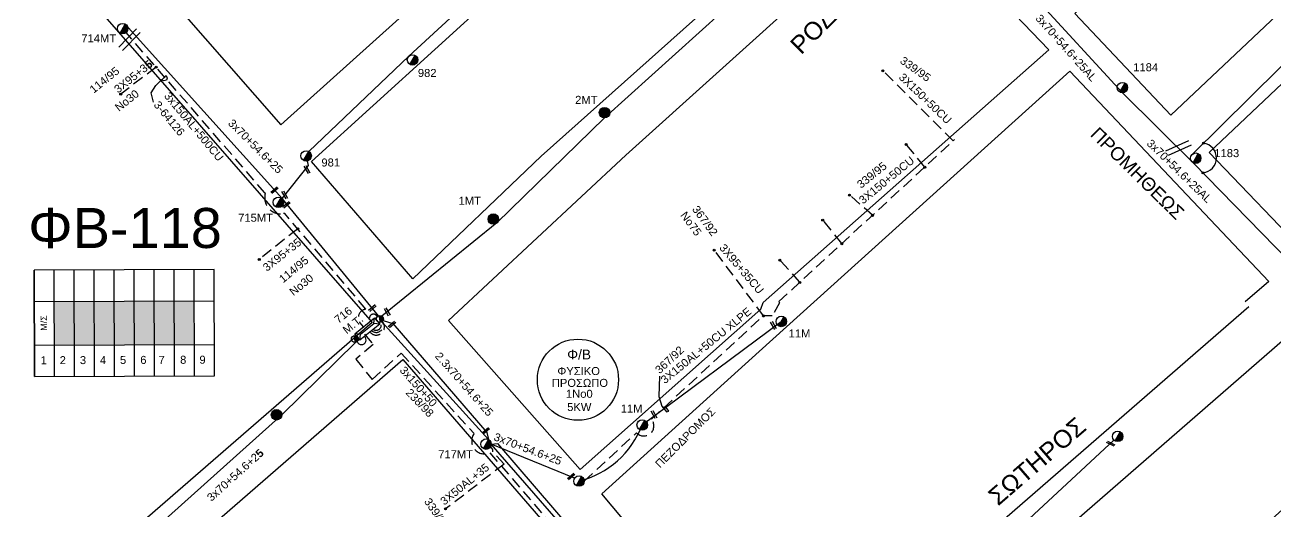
# Model space of a CAD drawing. Header units: millimetres. Extents: x -2449 to 9266, y 48 to 3905.
# Drawn here: x 8318.3 to 8599.4, y 3356.8 to 3466.1 of the extents above; entities that cross this region are included whole.
import ezdxf
from ezdxf.enums import TextEntityAlignment as Align

# ---------------------------------------------------------------- set-up
doc = ezdxf.new("R2010")
doc.units = ezdxf.units.MM
doc.linetypes.add('DASHED', pattern=[19.05, 12.7, -6.35])
for name, color, linetype in [('Άγνωστα', 7, 'Continuous'), ('Ασφαλειοκιβώτια Χ.Τ 9 αναχωρήσεων', 7, 'Continuous'), ('Επιγραφές - Σχήματα', 7, 'Continuous'), ('Καλώδια ΧΤ   3x150+50CU', 7, 'DASHED'), ('Καλώδια ΧΤ   3x150AL+50CU', 7, 'DASHED'), ('Καλώδια ΧΤ   3x95+35 CU', 7, 'DASHED'), ('Καλώδια ΧΤ   3x95+35 XLPE', 7, 'DASHED'), ('Μηχανική τομή', 7, 'Continuous'), ('Στύλος Ξύλινος', 7, 'Continuous'), ('Στύλος Ξύλινος @ 1', 7, 'Continuous'), ('Στύλος ΦΜ', 7, 'Continuous'), ('Στύλος ΦΜ @ 1', 7, 'Continuous'), ('Συνδέσεις', 7, 'Continuous'), ('Συνεστραμμένα ΧΤ   3x70+54.6+25 AL', 7, 'SYN_LINE'), ('Τομή', 7, 'Continuous'), ('Υποσταθμός εναέριος 2 στύλων', 7, 'Continuous'), ('Υποσταθμός πόλεως', 7, 'Continuous'), ('Υπόβαθρο ΔΕΗ', 7, 'Continuous'), ('Υπόγεια Καλώδια Δικτύου ΧΤ   .075', 7, 'DASHED')]:
    doc.layers.add(name, color=color, linetype=linetype)
doc.styles.add('ar', font='arial.ttf')
doc.styles.add('arial', font='arial.ttf')
doc.styles.get("Standard").update_dxf_attribs({"font": 'arial.ttf'})
doc.linetypes.add('SYN_LINE', pattern='A,0.5,-0.0001,["/\\/\\/\\/",Standard,S=0.1,R=0,X=0,Y=-0.05],-0.25', length=0.7501)

# ---------------------------------------------------------------- blocks, each defined once
blk = doc.blocks.new('ΥΠΑΡΧΩΝ ΤΣΙΜΕΝΤΕΝΙΟΣ ΣΤΥΛΟΣ')
at = {"layer": 'Στύλος ΦΜ'}
blk.add_hatch(color=7, dxfattribs=at).paths.add_polyline_path([(-1.29, -2.28, 0.574793), (2.62, 0, 0.268822), (1.3, 2.27)])
at = {"layer": 'Στύλος ΦΜ', "color": 7}
blk.add_line((-1.29, -2.28), (1.3, 2.27), dxfattribs=at)
blk.add_circle((0, 0), 2.62, dxfattribs=at)
at = {"layer": 'Στύλος ΦΜ', "flags": 4}
for tag, p in [('ΤΥΠΟΣ', (-4.91, 3.03)), ('ΑΡΙΘΜΟΣ', (-4.68, 8.05))]:
    blk.add_attdef(tag, p, '', height=4, dxfattribs=at)
blk = doc.blocks.new('ΥΠΑΡΧΩΝ ΞΥΛΙΝΟΣ ΣΤΥΛΟΣ')
at = {"layer": 'Στύλος Ξύλινος'}
h = blk.add_hatch(color=7, dxfattribs=at)
h.paths.add_polyline_path([(-2.62, 0, 0.270008), (-1.29, -2.28), (1.3, 2.27, 0.576266)])
h.paths.add_polyline_path([(-1.29, -2.28, 0.574793), (2.62, 0, 0.268822), (1.3, 2.27)])
at = {"layer": 'Στύλος Ξύλινος', "color": 7}
blk.add_line((-1.29, -2.28), (1.3, 2.27), dxfattribs=at)
blk.add_circle((0, 0), 2.62, dxfattribs=at)
at = {"layer": 'Στύλος Ξύλινος', "flags": 4}
for tag, p in [('ΑΡΙΘΜΟΣ', (-4.91, 8.6)), ('ΤΥΠΟΣ', (-4.85, 3.39))]:
    blk.add_attdef(tag, p, '', height=4, dxfattribs=at)
blk = doc.blocks.new('ΑΣΦΑΛΕΙΟΚΙΒΩΤΙΟ ΥΠΟΣΤΑΘΜΟΥ 9 ΑΝΑΧΩΡΗΣΕΩΝ')
at = {"layer": 'Ασφαλειοκιβώτια Χ.Τ 9 αναχωρήσεων', "ltscale": 40}
for p, q in [((-23.8, 40.36), (24.02, 40.36)), ((-9.72, 40.36), (-9.72, -40.64)), ((9.94, 40.36), (9.94, -40.64)), ((-23.8, 31.36), (24.02, 31.36)), ((-23.8, 22.36), (24.02, 22.36)), ((-23.8, 13.36), (24.02, 13.36)), ((-23.8, 4.36), (24.02, 4.36)), ((-23.8, -4.64), (24.02, -4.64)), ((-23.8, -13.64), (24.02, -13.64)), ((-23.8, -22.64), (24.02, -22.64)), ((-23.8, -31.64), (24.02, -31.64))]:
    blk.add_line(p, q, dxfattribs=at)
at = {"layer": 'Ασφαλειοκιβώτια Χ.Τ 9 αναχωρήσεων'}
blk.add_lwpolyline([(-23.8, -40.64), (24.02, -40.64), (24.02, 40.36), (-23.8, 40.36)], close=True, dxfattribs=at)
for s, p in [('1', (-18.29, 37.57)), ('2', (-18.29, 29)), ('3', (-18.29, 19.93)), ('4', (-18.29, 10.91)), ('5', (-18.29, 1.89)), ('6', (-18.29, -7.24)), ('7', (-18.29, -15.48)), ('8', (-18.29, -25.17)), ('9', (-18.29, -33.86))]:
    blk.add_text(s, height=3.6, rotation=270, dxfattribs=at).set_placement(p)
at = {"layer": 'Ασφαλειοκιβώτια Χ.Τ 9 αναχωρήσεων', "ltscale": 40}
for tag, height, p in [('ΟΝΟΜΑ', 5, (-0.16, 44.31)), ('ΚΕΙΜΕΝΟ 1', 2, (17.06, 35.59)), ('ΚΕΙΜΕΝΟ 2', 2, (17.06, 26.88)), ('ΚΕΙΜΕΝΟ 3', 2, (17.06, 17.69)), ('ΚΕΙΜΕΝΟ 4', 2, (17.06, 8.71)), ('ΚΕΙΜΕΝΟ 5', 2, (17.06, -0.13)), ('ΚΕΙΜΕΝΟ 6', 2, (17.06, -9.05)), ('ΚΕΙΜΕΝΟ 7', 2, (17.06, -18.13)), ('ΚΕΙΜΕΝΟ 8', 2, (17.06, -26.85)), ('ΚΕΙΜΕΝΟ 9', 2, (17.06, -35.99)), ('ΣΧ', 2, (-0.1, -42.64))]:
    blk.add_attdef(tag, text='', height=height, dxfattribs=at).set_placement(p, align=Align.MIDDLE_CENTER)
blk = doc.blocks.new('ΥΠΟΣΤΑΘΜΟΣ ΕΝΑΕΡΙΟΣ ΕΠΙ 2 ΣΤΥΛΩΝ')
at = {"layer": 'Υποσταθμός εναέριος 2 στύλων', "linetype": 'Continuous'}
for points in [[(-11.97, -2.11, 0.574793), (-8.45, -0.07, 0.268822), (-9.64, 1.98)], [(9.68, -2.15, 0.574793), (13.19, -0.1, 0.268822), (12.01, 1.95)]]:
    blk.add_hatch(color=256, dxfattribs=at).paths.add_polyline_path(points)
for p, q in [((-11.97, -2.11), (-9.64, 1.98)), ((9.68, -2.15), (12.01, 1.95))]:
    blk.add_line(p, q, dxfattribs=at)
for centre in [(-10.81, -0.07), (10.84, -0.1)]:
    blk.add_circle(centre, 2.36, dxfattribs=at)
at = {"layer": 'Υποσταθμός πόλεως', "linetype": 'Continuous', "ltscale": 40}
blk.add_lwpolyline([(-8.57, 2.82), (8.57, 2.82), (8.57, -2.82), (-8.57, -2.82)], close=True, dxfattribs=at)
for points in [[(-5.75, 0), (-8.57, 2.82)], [(-8.57, -2.82), (-5.75, 0)], [(-5.75, 0), (5.75, 0)], [(5.75, 0), (8.57, 2.82)], [(8.57, -2.82), (5.75, 0)]]:
    blk.add_lwpolyline(points, dxfattribs=at)
at = {"layer": 'Υποσταθμός εναέριος 2 στύλων', "ltscale": 40, "flags": 1}
for tag, p in [('ΜΕΤΑΣΧΗΜΑΤΙΣΜΟΣ', (14.09, 2.51)), ('ΙΣΧΥΣ', (14.07, -0.28)), ('ΑΡΙΘΜΟΣ', (14.19, -3))]:
    blk.add_attdef(tag, p, '', height=1.8, dxfattribs=at)
blk = doc.blocks.new('ΤΟΜΗ')
at = {"layer": 'Τομή', "ltscale": 40}
for p, q in [((-5.68, 0), (5.68, 0)), ((5.68, -2.33), (-5.68, -2.33))]:
    blk.add_line(p, q, dxfattribs=at)
blk = doc.blocks.new('ΜΗΧΑΝΙΚΗ ΤΟΜΗ')
at = {"layer": 'Μηχανική τομή', "ltscale": 40}
for p, q in [((-1.89, 0.78), (1.89, 0.78)), ((1.89, 0), (-1.89, 0))]:
    blk.add_line(p, q, dxfattribs=at)
blk = doc.blocks.new('_ΣΥΝΔΕΣΗ')
at = {"layer": 'Συνδέσεις', "linetype": 'SYN_LINE', "ltscale": 40}
blk.add_hatch(color=256, dxfattribs=at).paths.add_polyline_path([(0.5, -0.01, 1), (-0.5, -0.01, 1)])
at = {"layer": 'Συνδέσεις'}
blk.add_circle((0, -0.01), 0.5, dxfattribs=at)

msp = doc.modelspace()

# ---------------------------------------------------------------- hatches: boundary and pattern name
at = {"layer": 'Ασφαλειοκιβώτια Χ.Τ 9 αναχωρήσεων', "ltscale": 40}
for color, points in [(85, [(8324.87, 3403.96), (8324.9, 3394.13), (8329.4, 3394.15), (8329.37, 3403.98)]), (151, [(8329.37, 3403.98), (8329.4, 3394.15), (8333.9, 3394.16), (8333.87, 3403.99)]), (1, [(8333.87, 3403.99), (8333.9, 3394.16), (8338.4, 3394.18), (8338.37, 3404)]), (27, [(8338.37, 3404), (8338.4, 3394.18), (8342.9, 3394.19), (8342.87, 3404.02)]), (133, [(8342.87, 3404.02), (8342.9, 3394.19), (8347.4, 3394.21), (8347.37, 3404.03)]), (2, [(8347.37, 3404.03), (8347.4, 3394.21), (8351.9, 3394.22), (8351.87, 3404.05)]), (5, [(8351.87, 3404.05), (8351.9, 3394.22), (8356.4, 3394.23), (8356.37, 3404.06)])]:
    msp.add_hatch(color=color, dxfattribs=at).paths.add_polyline_path(points)

# ---------------------------------------------------------------- linework, layer by layer
at = {"layer": 'Άγνωστα', "color": 5, "linetype": 'DASHED', "ltscale": 0.2}
msp.add_line((8422.86, 3369.89), (8439.13, 3351.01), dxfattribs=at)
at = {"layer": 'Άγνωστα', "color": 1, "linetype": 'DASHED', "ltscale": 0.2}
msp.add_line((8426.03, 3367.38), (8423.47, 3370.15), dxfattribs=at)
at = {"layer": 'Άγνωστα', "color": 2, "linetype": 'DASHED', "ltscale": 0.2}
msp.add_lwpolyline([(8394.4, 3398.27), (8393.69, 3399.12, -0.607187), (8394.97, 3402.21), (8376.74, 3423.71, 0.463094), (8376.46, 3423.71, -0.528174), (8372.26, 3427.99, 0.476079), (8372.26, 3428.37), (8341.01, 3464.44)], format="xyb", dxfattribs=at)
at = {"layer": 'Άγνωστα', "color": 5, "linetype": 'DASHED', "ltscale": 0.2}
msp.add_lwpolyline([(8394.65, 3396.62), (8396.58, 3394.26), (8392.66, 3390.99), (8396.35, 3386.4), (8402.9, 3392.35), (8419.28, 3374.22)], dxfattribs=at)
at = {"layer": 'Άγνωστα', "color": 1, "linetype": 'DASHED', "ltscale": 0.2}
msp.add_lwpolyline([(8426.03, 3367.38), (8412.88, 3357.28)], dxfattribs=at)
at = {"layer": 'Άγνωστα', "color": 5, "linetype": 'DASHED', "ltscale": 0.2}
msp.add_arc((8421.68, 3372.56), 2.92, 145.4527, 293.7241, dxfattribs=at)
at = {"layer": 'Άγνωστα', "color": 1, "linetype": 'DASHED', "ltscale": 0.2}
msp.add_arc((8422.8, 3370.39), 0.713, 340.1022, 84.255, dxfattribs=at)
at = {"layer": 'Επιγραφές - Σχήματα', "linetype": 'Continuous', "ltscale": 0.2}
for points in [[(8347.21, 3448.77), (8346.66, 3450.89), (8347.68, 3452.54), (8350.04, 3454.81), (8350.27, 3454.18), (8350.11, 3453.71), (8349.49, 3453.56), (8348.7, 3453.87)], [(8460.99, 3387.14), (8460.81, 3382.56), (8461.52, 3380.44), (8462.58, 3379.12), (8463.11, 3379.3), (8462.49, 3380.09), (8461.78, 3380.09)]]:
    msp.add_lwpolyline(points, dxfattribs=at)
at = {"layer": 'Επιγραφές - Σχήματα', "color": 202}
msp.add_circle((8442.65, 3386.35), 9.13, dxfattribs=at)
at = {"layer": 'Επιγραφές - Σχήματα', "color": 7, "ltscale": 0.15}
msp.add_arc((8582.91, 3436.23), 3.36, 275.6058, 82.4837, dxfattribs=at)
at = {"layer": 'Επιγραφές - Σχήματα', "color": 133, "linetype": 'DASHED', "ltscale": 0.2}
msp.add_arc((8397.28, 3398.24), 1.85, 220.1011, 42.6499, dxfattribs=at)
at = {"layer": 'Επιγραφές - Σχήματα', "color": 1, "linetype": 'DASHED', "ltscale": 0.2}
msp.add_arc((8397.29, 3398.61), 1.61, 230.617, 32.9522, dxfattribs=at)
at = {"layer": 'Επιγραφές - Σχήματα', "color": 85, "linetype": 'DASHED', "ltscale": 0.2}
msp.add_arc((8397.26, 3398.61), 1.14, 236.8712, 32.2501, dxfattribs=at)
at = {"layer": 'Επιγραφές - Σχήματα', "color": 27, "linetype": 'Continuous', "ltscale": 10}
msp.add_arc((8393.99, 3395.28), 1.02, 199.681, 50.0184, dxfattribs=at)
at = {"layer": 'Καλώδια ΧΤ   3x150+50CU', "color": 1, "ltscale": 0.2}
for points in [[(8527.02, 3440.06), (8511.23, 3455.91)], [(8487.85, 3403.93), (8527.33, 3440.35)], [(8520.65, 3434.19), (8516.47, 3439.33)], [(8508.89, 3423.34), (8503.73, 3427.93)], [(8502, 3416.99), (8497.71, 3422.3)], [(8492.59, 3408.31), (8488.06, 3413.28)], [(8484.4, 3400.75), (8484.52, 3400.87)]]:
    msp.add_lwpolyline(points, dxfattribs=at)
at = {"layer": 'Καλώδια ΧΤ   3x150AL+50CU', "color": 1, "ltscale": 0.2}
msp.add_lwpolyline([(8444.07, 3363.56), (8455.84, 3374.41, 0.986452), (8459.16, 3377.48), (8484.4, 3400.75)], format="xyb", dxfattribs=at)
msp.add_lwpolyline([(8456.59, 3375.11), (8458.21, 3376.6)], dxfattribs=at)
at = {"layer": 'Καλώδια ΧΤ   3x95+35 CU', "color": 1, "ltscale": 0.2}
msp.add_lwpolyline([(8487.85, 3403.93), (8487.99, 3403.68), (8486.33, 3400.71), (8484.4, 3400.75), (8473.29, 3415.53)], dxfattribs=at)
at = {"layer": 'Καλώδια ΧΤ   3x95+35 XLPE', "color": 2, "ltscale": 0.2}
for points in [[(8347.77, 3456.64), (8339.8, 3450.57)], [(8379.63, 3420.3), (8370.98, 3413.42)]]:
    msp.add_lwpolyline(points, dxfattribs=at)
at = {"layer": 'Συνεστραμμένα ΧΤ   3x70+54.6+25 AL', "color": 1, "ltscale": 20}
for p, q in [((8565.11, 3450.89), (8544.92, 3472.86)), ((8581.02, 3435.16), (8565.11, 3450.89))]:
    msp.add_line(p, q, dxfattribs=at)
at = {"layer": 'Συνεστραμμένα ΧΤ   3x70+54.6+25 AL', "color": 30, "ltscale": 20}
msp.add_line((8605.75, 3409.79), (8581.02, 3435.16), dxfattribs=at)
at = {"layer": 'Συνεστραμμένα ΧΤ   3x70+54.6+25 AL', "ltscale": 20}
msp.add_line((8457.11, 3376.17), (8488.39, 3399.46), dxfattribs=at)
at = {"layer": 'Συνεστραμμένα ΧΤ   3x70+54.6+25 AL', "color": 151, "linetype": 'SYN_LINE', "ltscale": 20}
for points in [[(8489.4, 3537.29), (8453.84, 3504.46), (8404.65, 3459.15), (8382.1, 3437.7)], [(8397.81, 3400.73), (8376.2, 3427), (8340.82, 3466.36)]]:
    msp.add_lwpolyline(points, dxfattribs=at)
at = {"layer": 'Συνεστραμμένα ΧΤ   3x70+54.6+25 AL', "color": 30, "linetype": 'SYN_LINE', "ltscale": 20}
for points in [[(8687.61, 3536.61), (8687.61, 3536.61), (8672.99, 3524.85), (8649.73, 3503.08), (8620.14, 3476), (8580.77, 3437.02)], [(8491.56, 3310.75), (8538.92, 3350.16), (8563.18, 3372.79)]]:
    msp.add_lwpolyline(points, dxfattribs=at)
at = {"layer": 'Συνεστραμμένα ΧΤ   3x70+54.6+25 AL', "color": 85, "linetype": 'SYN_LINE', "ltscale": 20}
msp.add_lwpolyline([(8480.54, 3474.09), (8448.63, 3445.25), (8424.44, 3421.65), (8398.55, 3400.63)], dxfattribs=at)
at = {"layer": 'Συνεστραμμένα ΧΤ   3x70+54.6+25 AL', "color": 151, "linetype": 'SYN_LINE', "ltscale": 10}
msp.add_lwpolyline([(8376.13, 3427.08), (8382.04, 3434.52), (8381.8, 3435.53)], dxfattribs=at)
at = {"layer": 'Συνεστραμμένα ΧΤ   3x70+54.6+25 AL', "color": 1, "linetype": 'SYN_LINE', "ltscale": 20}
for points in [[(8422.56, 3372.89), (8398.54, 3399.35)], [(8508.8, 3269.97), (8485.67, 3298.27), (8449.41, 3341.74), (8423.15, 3371.87)]]:
    msp.add_lwpolyline(points, dxfattribs=at)
at = {"layer": 'Συνεστραμμένα ΧΤ   3x70+54.6+25 AL', "color": 133, "linetype": 'SYN_LINE', "ltscale": 20}
for points in [[(8398.81, 3399.69), (8401, 3398.96), (8422.19, 3374.47), (8422.56, 3372.89)], [(8423.15, 3371.87), (8424.54, 3372.02), (8449.76, 3342.71), (8449.2, 3341.94)]]:
    msp.add_lwpolyline(points, dxfattribs=at)
at = {"layer": 'Συνεστραμμένα ΧΤ   3x70+54.6+25 AL', "color": 27, "linetype": 'SYN_LINE', "ltscale": 20}
msp.add_lwpolyline([(8296.44, 3299.33), (8325.03, 3333.84), (8348.39, 3353.6), (8376.02, 3378.47), (8392.59, 3394.71)], dxfattribs=at)
at = {"layer": 'Συνεστραμμένα ΧΤ   3x70+54.6+25 AL', "color": 6, "linetype": 'SYN_LINE', "ltscale": 20}
msp.add_lwpolyline([(8441.89, 3364.18), (8423.15, 3371.87)], dxfattribs=at)
at = {"layer": 'Συνεστραμμένα ΧΤ   3x70+54.6+25 AL', "ltscale": 20}
msp.add_arc((8437.95, 3383.46), 20.5, 283.9644, 339.1674, dxfattribs=at)
at = {"layer": 'Υπόβαθρο ΔΕΗ'}
for points in [[(8347.12, 3476.52), (8375.83, 3443.7), (8545.83, 3596.56), (8585.27, 3633.55), (8563.65, 3654.65), (8494.38, 3598.86), (8433.5, 3547.83), (8387.67, 3509.42), (8358.42, 3484.9), (8347.12, 3476.52)], [(8434.41, 3436.6), (8405.53, 3409.01), (8382.75, 3435.46), (8424.3, 3473.33), (8451.86, 3498.14), (8484.53, 3528.8), (8503.92, 3546.56), (8533.14, 3572.26), (8551.6, 3589.78), (8579.99, 3615.87), (8592.24, 3627.03), (8617.81, 3602.12)], [(8617.81, 3602.12), (8520.83, 3514.78), (8519.76, 3512.85), (8434.41, 3436.6)], [(8203.08, 3486.62), (8281.68, 3530.5), (8396.36, 3399.21), (8325.98, 3338.12), (8278.93, 3394.2), (8234.23, 3449.64), (8203.08, 3486.62)], [(8453.4, 3436.85), (8413.57, 3399.65), (8443.18, 3366.15), (8483.77, 3402.25), (8484.28, 3403.7), (8548.56, 3460.57), (8516.6, 3493.86), (8453.4, 3436.85)], [(8448.02, 3360.66), (8483.38, 3392.68), (8483.38, 3392.68), (8553.27, 3455.77), (8598.02, 3408.41), (8592.7, 3403.88)], [(8593.54, 3402.74), (8489.44, 3312.24), (8472.23, 3331.57), (8466.09, 3339.05), (8461.61, 3344.5), (8448.02, 3360.66)], [(8605.06, 3398.59), (8623.87, 3377.77), (8516.16, 3280.05), (8496.51, 3304.16), (8605.06, 3398.59)]]:
    msp.add_lwpolyline(points, dxfattribs=at)
at = {"layer": 'Υπόβαθρο ΔΕΗ', "ltscale": 20}
for points in [[(8554.4, 3468.69), (8576.03, 3445.89), (8679.08, 3543.17), (8657.08, 3564.48), (8590.96, 3503.48), (8554.4, 3468.69)], [(8584.63, 3437.43), (8607.5, 3413.62), (8710.12, 3512.66), (8687.21, 3534.47), (8584.63, 3437.43)]]:
    msp.add_lwpolyline(points, dxfattribs=at)
at = {"layer": 'Υπόβαθρο ΔΕΗ'}
msp.add_lwpolyline([(8403.26, 3390.88), (8446.81, 3340.62), (8358.96, 3266.19), (8315.1, 3314.26)], close=True, dxfattribs=at)
at = {"layer": 'Υπόγεια Καλώδια Δικτύου ΧΤ   .075', "color": 151, "linetype": 'DASHED', "ltscale": 0.2}
msp.add_lwpolyline([(8396.03, 3399.58, -1.267359), (8397.49, 3400.5)], format="xyb", dxfattribs=at)

# ---------------------------------------------------------------- block references
at = {"layer": 'Ασφαλειοκιβώτια Χ.Τ 9 αναχωρήσεων', "color": 1, "ltscale": 40, "xscale": 0.5, "yscale": 0.5, "zscale": 0.5, "rotation": 90.18025101188502}
msp.add_blockref('ΑΣΦΑΛΕΙΟΚΙΒΩΤΙΟ ΥΠΟΣΤΑΘΜΟΥ 9 ΑΝΑΧΩΡΗΣΕΩΝ', (8340.56, 3399.04), dxfattribs=at)
at = {"layer": 'Μηχανική τομή'}
for p, xscale, yscale, zscale, rotation in [((8381.91, 3433.74), 0.5000000000000199, 0.5000000000000199, 0.5000000000000199, 119.3430607045257), ((8374.52, 3428.81), 0.5000000000000038, 0.5000000000000038, 0.5000000000000038, 40.12915631160927), ((8376.87, 3428.03), 0.5000000000000199, 0.5000000000000199, 0.5000000000000199, 119.3430607045257), ((8377.19, 3425.53), 0.5000000000000038, 0.5000000000000038, 0.5000000000000038, 40.12915631160927), ((8396.54, 3402.33), 0.5000000000000038, 0.5000000000000038, 0.5000000000000038, 40.12915631160927), ((8399.94, 3401.68), 0.5000000000000199, 0.5000000000000199, 0.5000000000000199, 119.3430607045257), ((8400.95, 3398.61), 0.5000000000000038, 0.5000000000000038, 0.5000000000000038, 40.12915631160927), ((8486.78, 3398.66), 0.5000000000000199, 0.5000000000000199, 0.5000000000000199, 119.3430607045257), ((8459.93, 3378.62), 0.5000000000000199, 0.5000000000000199, 0.5000000000000199, 119.3430607045257), ((8422.05, 3374.71), 0.5000000000000038, 0.5000000000000038, 0.5000000000000038, 40.12915631160927), ((8562.42, 3371.8), 0.4999999999999753, 0.4999999999999753, 0.4999999999999753, 334.0951704040502), ((8441.25, 3364.43), 0.5000000000000038, 0.5000000000000038, 0.5000000000000038, 40.12915631160927)]:
    msp.add_blockref('ΜΗΧΑΝΙΚΗ ΤΟΜΗ', p, dxfattribs=dict(at, xscale=xscale, yscale=yscale, zscale=zscale, rotation=rotation))
at = {"layer": 'Στύλος Ξύλινος @ 1', "ltscale": 40}
ref = msp.add_blockref('ΥΠΑΡΧΩΝ ΞΥΛΙΝΟΣ ΣΤΥΛΟΣ', (8448.63, 3446.42), dxfattribs=dict(at, xscale=0.4499999999998181, yscale=0.4499999999998181, zscale=0.4499999999998181))
ref.add_attrib('ΤΥΠΟΣ', '2ΜΤ', (8442.02, 3448.4), dxfattribs={"layer": 'Στύλος Ξύλινος', "height": 1.8, "flags": 4})
ref = msp.add_blockref('ΥΠΑΡΧΩΝ ΞΥΛΙΝΟΣ ΣΤΥΛΟΣ', (8423.62, 3422.49), dxfattribs=dict(at, xscale=0.4499999999998181, yscale=0.4499999999998181, zscale=0.4499999999998181))
ref.add_attrib('ΤΥΠΟΣ', '1ΜΤ', (8415.8, 3425.71), dxfattribs={"layer": 'Στύλος Ξύλινος', "height": 1.8, "flags": 4})
at = {"layer": 'Στύλος Ξύλινος @ 1', "ltscale": 40, "xscale": 0.4499999999998181, "yscale": 0.4499999999998181, "zscale": 0.4499999999998181}
msp.add_blockref('ΥΠΑΡΧΩΝ ΞΥΛΙΝΟΣ ΣΤΥΛΟΣ', (8374.85, 3378.47), dxfattribs=at)
at = {"layer": 'Στύλος ΦΜ @ 1', "ltscale": 40}
ref = msp.add_blockref('ΥΠΑΡΧΩΝ ΤΣΙΜΕΝΤΕΝΙΟΣ ΣΤΥΛΟΣ', (8340.24, 3465.33), dxfattribs=dict(at, xscale=0.4499999999998181, yscale=0.4499999999998181, zscale=0.4499999999998181))
ref.add_attrib('ΤΥΠΟΣ', '714ΜΤ', (8330.95, 3462.24), dxfattribs={"layer": 'Στύλος ΦΜ', "height": 1.8, "flags": 4})
ref = msp.add_blockref('ΥΠΑΡΧΩΝ ΤΣΙΜΕΝΤΕΝΙΟΣ ΣΤΥΛΟΣ', (8405.44, 3458.28), dxfattribs=dict(at, xscale=0.4499999999998181, yscale=0.4499999999998181, zscale=0.4499999999998181))
ref.add_attrib('ΤΥΠΟΣ', '982', (8406.65, 3454.45), dxfattribs={"layer": 'Στύλος ΦΜ', "height": 1.8, "flags": 4})
ref = msp.add_blockref('ΥΠΑΡΧΩΝ ΤΣΙΜΕΝΤΕΝΙΟΣ ΣΤΥΛΟΣ', (8565.11, 3452.06), dxfattribs=dict(at, xscale=0.4499999999998181, yscale=0.4499999999998181, zscale=0.4499999999998181))
ref.add_attrib('ΤΥΠΟΣ', '1184', (8567.55, 3455.74), dxfattribs={"layer": 'Στύλος ΦΜ', "height": 1.8, "flags": 4})
ref = msp.add_blockref('ΥΠΑΡΧΩΝ ΤΣΙΜΕΝΤΕΝΙΟΣ ΣΤΥΛΟΣ', (8381.52, 3436.68), dxfattribs=dict(at, xscale=0.4499999999998181, yscale=0.4499999999998181, zscale=0.4499999999998181))
ref.add_attrib('ΑΡΙΘΜΟΣ', '981', (8384.95, 3434.31), dxfattribs={"layer": 'Στύλος ΦΜ', "height": 1.8, "flags": 4})
ref = msp.add_blockref('ΥΠΑΡΧΩΝ ΤΣΙΜΕΝΤΕΝΙΟΣ ΣΤΥΛΟΣ', (8581.6, 3436.18), dxfattribs=dict(at, xscale=0.4499999999998181, yscale=0.4499999999998181, zscale=0.4499999999998181))
ref.add_attrib('ΤΥΠΟΣ', '1183', (8585.79, 3436.42), dxfattribs={"layer": 'Στύλος ΦΜ', "height": 1.8, "flags": 4})
ref = msp.add_blockref('ΥΠΑΡΧΩΝ ΤΣΙΜΕΝΤΕΝΙΟΣ ΣΤΥΛΟΣ', (8375.29, 3426.25), dxfattribs=dict(at, xscale=0.4499999999998181, yscale=0.4499999999998181, zscale=0.4499999999998181))
ref.add_attrib('ΤΥΠΟΣ', '715ΜΤ', (8366.23, 3421.89), dxfattribs={"layer": 'Στύλος ΦΜ', "height": 1.8, "flags": 4})
ref = msp.add_blockref('ΥΠΑΡΧΩΝ ΤΣΙΜΕΝΤΕΝΙΟΣ ΣΤΥΛΟΣ', (8488.39, 3399.46), dxfattribs=dict(at, xscale=0.4499999999998181, yscale=0.4499999999998181, zscale=0.4499999999998181))
ref.add_attrib('ΤΥΠΟΣ', '11M', (8490.04, 3395.86), dxfattribs={"layer": 'Στύλος ΦΜ', "height": 1.8, "flags": 4})
ref = msp.add_blockref('ΥΠΑΡΧΩΝ ΤΣΙΜΕΝΤΕΝΙΟΣ ΣΤΥΛΟΣ', (8457.11, 3376.17), dxfattribs=dict(at, xscale=0.4499999999998181, yscale=0.4499999999998181, zscale=0.4499999999998181))
ref.add_attrib('ΤΥΠΟΣ', '11M', (8452.28, 3378.97), dxfattribs={"layer": 'Στύλος ΦΜ', "height": 1.8, "flags": 4})
at = {"layer": 'Στύλος ΦΜ @ 1', "ltscale": 40, "xscale": 0.4499999999998181, "yscale": 0.4499999999998181, "zscale": 0.4499999999998181}
for p in [(8564.04, 3373.6), (8442.89, 3363.56)]:
    msp.add_blockref('ΥΠΑΡΧΩΝ ΤΣΙΜΕΝΤΕΝΙΟΣ ΣΤΥΛΟΣ', p, dxfattribs=at)
at = {"layer": 'Στύλος ΦΜ @ 1', "ltscale": 40}
ref = msp.add_blockref('ΥΠΑΡΧΩΝ ΤΣΙΜΕΝΤΕΝΙΟΣ ΣΤΥΛΟΣ', (8421.98, 3371.87), dxfattribs=dict(at, xscale=0.4499999999998181, yscale=0.4499999999998181, zscale=0.4499999999998181))
ref.add_attrib('ΤΥΠΟΣ', '717ΜΤ', (8411.22, 3368.69), dxfattribs={"layer": 'Στύλος ΦΜ', "height": 1.8, "flags": 4})
at = {"layer": 'Συνδέσεις', "xscale": 0.4500000000000455, "yscale": 0.4500000000000455, "zscale": 0.4500000000000455}
for p in [(8347.77, 3456.65), (8511.22, 3455.85), (8339.8, 3450.58), (8516.46, 3439.27), (8583.35, 3439.57), (8520.65, 3434.13), (8583.24, 3432.89), (8503.72, 3427.87), (8497.7, 3422.24), (8508.88, 3423.28), (8379.63, 3420.31), (8501.99, 3416.93), (8370.98, 3413.42), (8473.29, 3415.47), (8488.05, 3413.22), (8492.58, 3408.25), (8484.39, 3400.69), (8412.88, 3357.29)]:
    msp.add_blockref('_ΣΥΝΔΕΣΗ', p, dxfattribs=at)
at = {"layer": 'Τομή'}
for p, xscale, yscale, zscale, rotation in [((8341.36, 3463.21), 0.4999999999998751, 0.4999999999998751, 0.4999999999998751, 45.56182539132829), ((8577.49, 3439.02), 0.499999999999997, 0.499999999999997, 0.499999999999997, 24.03833566379636)]:
    msp.add_blockref('ΤΟΜΗ', p, dxfattribs=dict(at, xscale=xscale, yscale=yscale, zscale=zscale, rotation=rotation))
at = {"layer": 'Υποσταθμός εναέριος 2 στύλων', "xscale": 0.3329694434214285, "yscale": 0.3329694434214285, "zscale": 0.3329694434214285, "rotation": 38.81100331420988}
msp.add_blockref('ΥΠΟΣΤΑΘΜΟΣ ΕΝΑΕΡΙΟΣ ΕΠΙ 2 ΣΤΥΛΩΝ', (8395.26, 3397.76), dxfattribs=at)

# ---------------------------------------------------------------- texts
at = {"layer": 'Άγνωστα', "linetype": 'SYN_LINE', "ltscale": 20, "char_height": 1.8, "width": 69.1904, "attachment_point": 1, "style": 'arial'}
for s, insert, rotation in [('3x150AL+500CU', (8350.84, 3451.26), 309.6135), ('716\\PM.T.', (8387.65, 3400.3), 38.486), ('3x150+50', (8403.77, 3389.58), 311.5236), ('3X50AL+35', (8411.46, 3359.42), 38.821)]:
    msp.add_mtext(s, dxfattribs=dict(at, insert=insert, rotation=rotation))
at = {"layer": 'Επιγραφές - Σχήματα', "color": 1, "style": 'ar'}
for s, height, p in [('Φ/Β', 2.2, (8442.91, 3392.06)), ('ΦΥΣΙΚΟ ', 1.8, (8443.16, 3388.3)), ('1No0', 1.8, (8442.96, 3383.19)), ('5KW', 1.8, (8442.95, 3380.2))]:
    msp.add_text(s, height=height, dxfattribs=at).set_placement(p, align=Align.MIDDLE)
at = {"layer": 'Επιγραφές - Σχήματα', "width": 157.7424, "attachment_point": 1}
for s, insert, char_height, rotation in [('ΡΟΔΟΠΗΣ', (8490.01, 3462.09), 4, 45.0468), ('ΠΡΟΜΗΘΕΩΣ', (8559.78, 3443.46), 3, 315.509), ('\\pt57.6;ΠΕΖΟΔΡΟΜΟΣ', (8459.81, 3367.65), 1.8, 45.0468), ('ΣΩΤΗΡΟΣ', (8534.53, 3360.87), 4, 40.8421)]:
    msp.add_mtext(s, dxfattribs=dict(at, insert=insert, char_height=char_height, rotation=rotation))
at = {"layer": 'Επιγραφές - Σχήματα', "linetype": 'SYN_LINE', "ltscale": 20, "attachment_point": 1, "style": 'arial'}
for s, insert, char_height, width, rotation in [('339/95', (8515.96, 3459.18), 1.8, 69.1904, 324.6601), ('114/95', (8332.59, 3452.06), 1.8, 69.1904, 38.821), ('3-64126', (8348.49, 3449.26), 1.8, 69.1904, 309.6135), ('339/95', (8505.19, 3430.68), 1.8, 69.1904, 38.821), ('367/92', (8469.68, 3425.74), 1.8, 69.1904, 306.2756), ('Nο75', (8467.04, 3424.4), 1.8, 69.1904, 306.2756), ('114/95', (8375.19, 3409.4), 1.8, 69.1904, 39.5085), ('Nο30', (8377.53, 3406.53), 1.8, 69.1904, 38.821), ('\\A1;M/Σ', (8321.8, 3397.36), 1.44, 55.3523, 90.3448), ('367/92', (8459.8, 3388.87), 1.8, 69.1904, 42.9683), ('238/98', (8405.07, 3384.55), 1.8, 69.1904, 313.8028), ('\\pt10.8;339/09', (8409.44, 3359.98), 1.8, 69.1904, 304.5316)]:
    msp.add_mtext(s, dxfattribs=dict(at, insert=insert, char_height=char_height, width=width, rotation=rotation))
at = {"layer": 'Επιγραφές - Σχήματα', "ltscale": 40, "insert": (8338.29, 3448), "char_height": 1.8, "width": 69.1904, "attachment_point": 1, "rotation": 38.3792, "style": 'arial'}
msp.add_mtext('Nο30', dxfattribs=at)
at = {"layer": 'Επιγραφές - Σχήματα', "insert": (8318.98, 3424.98), "char_height": 9, "width": 103.4348, "attachment_point": 1}
msp.add_mtext('ΦΒ-118', dxfattribs=at)
at = {"layer": 'Επιγραφές - Σχήματα', "color": 1, "insert": (8436.77, 3386.54), "char_height": 1.8, "width": 12.958, "attachment_point": 1}
msp.add_mtext('ΠΡΟΣΩΠΟ', dxfattribs=at)
at = {"layer": 'Καλώδια ΧΤ   3x150+50CU', "ltscale": 40, "char_height": 1.8, "width": 69.1904, "attachment_point": 1, "style": 'arial'}
for insert, rotation in [((8515.91, 3455.49), 316.3262), ((8505.63, 3427.15), 39.2459)]:
    msp.add_mtext('3X150+50CU', dxfattribs=dict(at, insert=insert, rotation=rotation))
at = {"layer": 'Καλώδια ΧΤ   3x150AL+50CU', "ltscale": 40, "insert": (8461.06, 3386.72), "char_height": 1.8, "width": 69.1904, "attachment_point": 1, "rotation": 39.2459, "style": 'arial'}
msp.add_mtext('3X150AL+50CU XLPE', dxfattribs=at)
at = {"layer": 'Καλώδια ΧΤ   3x95+35 CU', "ltscale": 40, "insert": (8475.69, 3417.11), "char_height": 1.8, "width": 69.1904, "attachment_point": 1, "rotation": 310.4605, "style": 'arial'}
msp.add_mtext('3X95+35CU', dxfattribs=at)
at = {"layer": 'Καλώδια ΧΤ   3x95+35 XLPE', "ltscale": 40, "char_height": 1.8, "width": 69.1904, "attachment_point": 1, "rotation": 38.3792, "style": 'arial'}
for s, insert in [('3X95+3{\\fArial|b1|i0|c161|p34;5}', (8338.11, 3452.11)), ('3X95+35', (8371.56, 3412.01))]:
    msp.add_mtext(s, dxfattribs=dict(at, insert=insert))
at = {"layer": 'Συνεστραμμένα ΧΤ   3x70+54.6+25 AL', "style": 'arial'}
for rotation, p in [(311.747, (8545.44, 3467.53)), (315.795, (8570.43, 3439.31))]:
    msp.add_text('3x70+54.6+25AL', height=1.8, rotation=rotation, dxfattribs=at).set_placement(p)
at = {"layer": 'Συνεστραμμένα ΧΤ   3x70+54.6+25 AL', "linetype": 'SYN_LINE', "ltscale": 20, "char_height": 1.8, "width": 69.1904, "attachment_point": 1, "style": 'arial'}
for s, insert, rotation in [('3x70+54.6+25', (8365.06, 3445.16), 315.2339), ('2.3x70+54.6+25', (8411.72, 3392.75), 311.5236), ('3x70+54.6+25', (8424.19, 3374.48), 339.2572), ('3x70+54.6+2{\\fArial|b1|i0|c161|p34;5}', (8359, 3360.2), 41.927)]:
    msp.add_mtext(s, dxfattribs=dict(at, insert=insert, rotation=rotation))

doc.saveas('drawing.dxf')
